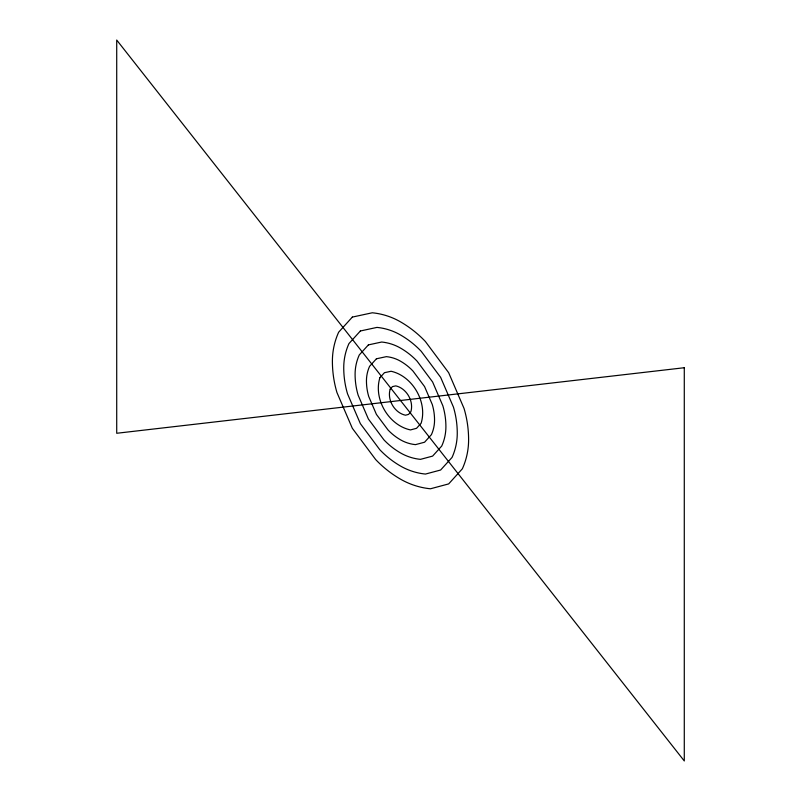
<?xml version="1.0" encoding="UTF-8"?>
<svg xmlns="http://www.w3.org/2000/svg" width="801" height="801" viewBox="0 0 801 801"><rect width="100%" height="100%" fill="white"/><g stroke="black" fill="none" stroke-linecap="round" stroke-linejoin="round"><path stroke-width="1.2" d="M379.884 377.742C373.246 399.038 388.645 425.301 410.482 429.927L416.55 428.305L421.116 423.258C427.694 402.192 412.635 376.1 391.098 371.264L384.45 372.695L379.884 377.742M390.187 389.116C386.873 399.769 394.573 412.905 405.496 415.208L408.53 414.407L410.813 411.884C414.097 401.351 406.568 388.305 395.794 385.882L392.47 386.593L390.187 389.116M352.34 317.086L338.643 332.215A70.278 70.278 0 0 0 332.395 361.181A110.067 110.067 0 0 0 336.951 392.53L352.34 428.305L375.629 459.514A110.067 110.067 0 0 0 400.5 479.148A74.623 74.623 0 0 0 430.457 488.78L448.66 483.914L462.357 468.785A70.278 70.278 0 0 0 468.605 439.819A110.067 110.067 0 0 0 464.049 408.47L448.66 372.695L425.371 341.486A110.067 110.067 0 0 0 400.5 321.852A70.278 70.278 0 0 0 372.285 312.78L352.34 317.086M360.37 330.983L348.946 343.589A58.563 58.563 0 0 0 343.739 367.729A91.725 91.725 0 0 0 347.544 393.862L360.37 423.669L379.774 449.681A91.725 91.725 0 0 0 400.5 466.032A62.188 62.188 0 0 0 425.461 474.062L440.63 470.017L452.054 457.411A58.563 58.563 0 0 0 457.261 433.271A91.725 91.725 0 0 0 453.456 407.138L440.63 377.331L421.226 351.319A91.725 91.725 0 0 0 400.5 334.968A58.563 58.563 0 0 0 376.991 327.399L360.37 330.983M368.39 344.891L359.259 354.973A46.848 46.848 0 0 0 355.093 374.287A73.382 73.382 0 0 0 358.137 395.183L368.39 419.033L383.919 439.849A73.382 73.382 0 0 0 400.5 452.925A49.752 49.752 0 0 0 420.475 459.353L432.61 456.109L441.741 446.027A46.848 46.848 0 0 0 445.907 426.713A73.382 73.382 0 0 0 442.863 405.817L432.61 381.967L417.081 361.151A73.382 73.382 0 0 0 400.5 348.075A46.848 46.848 0 0 0 381.697 342.027L368.39 344.891M376.42 358.788L369.571 366.357A35.134 35.134 0 0 0 366.447 380.835A55.029 55.029 0 0 0 368.73 396.515L376.42 414.407L388.064 430.007A55.029 55.029 0 0 0 400.5 439.819A37.307 37.307 0 0 0 415.479 444.635L424.58 442.212L431.429 434.643A35.134 35.134 0 0 0 434.553 420.165A55.029 55.029 0 0 0 432.27 404.485L424.58 386.593L412.936 370.993A55.029 55.029 0 0 0 400.5 361.181A35.134 35.134 0 0 0 386.392 356.645L376.42 358.788M684.284 367.729L116.716 433.271L116.716 40.05L684.284 760.95L684.284 367.729"/></g></svg>
